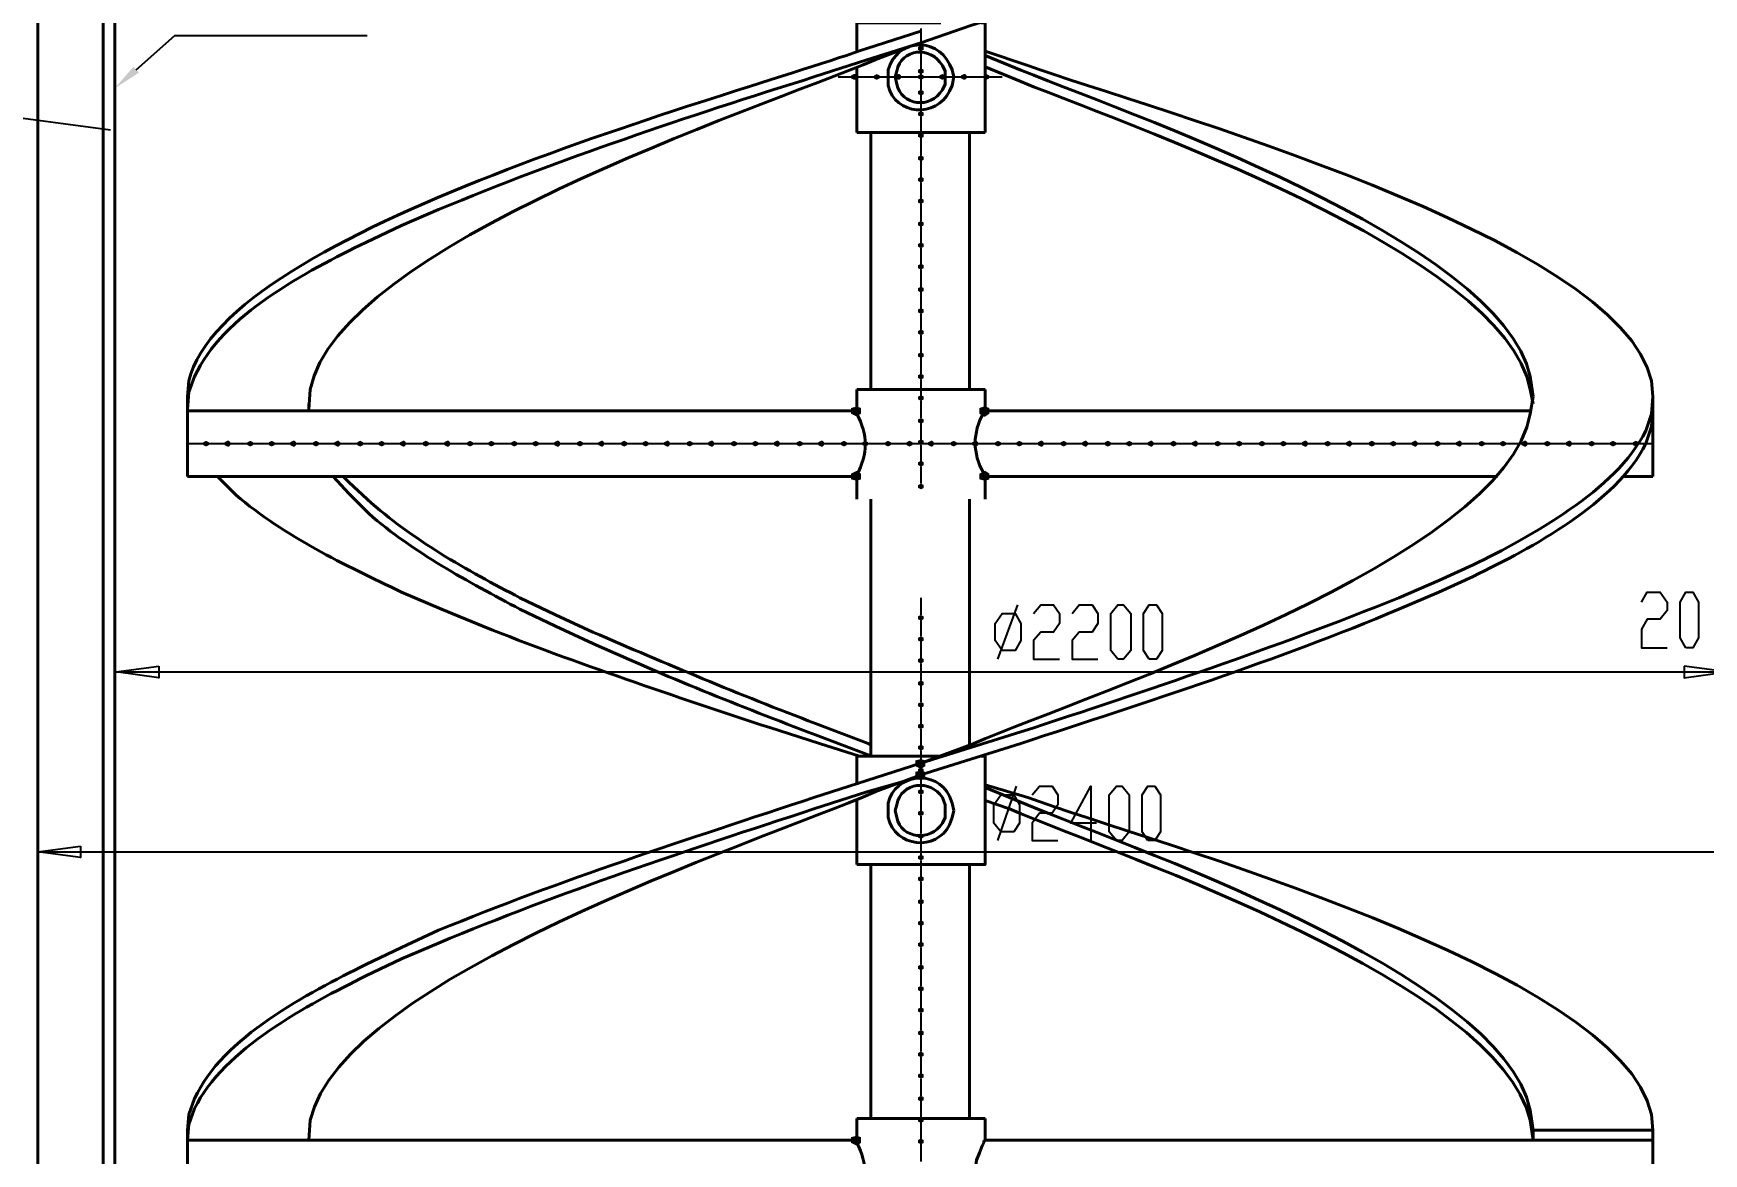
# Model space of a CAD drawing. Header units: millimetres. Extents: x 0 to 822, y 14 to 1153.
# Drawn here: x 142.2 to 352.9, y 541.3 to 682.6 of the extents above; entities that cross this region are included whole.
import ezdxf

# ---------------------------------------------------------------- set-up
doc = ezdxf.new("R2010")
doc.units = ezdxf.units.MM
doc.layers.add('1', color=7, linetype='Continuous')

msp = doc.modelspace()

# ---------------------------------------------------------------- hatches: boundary and pattern name
h = msp.add_hatch(color=0)
h.dxf.hatch_style = 2
h.paths.add_polyline_path([(254.16, 680.361732), (253.8, 680.541732), (253.8, 680.901732), (254.16, 681.081732), (254.52, 680.901732), (254.52, 680.541732)])
h = msp.add_hatch(color=0)
h.dxf.hatch_style = 2
h.paths.add_polyline_path([(155.52, 677.661732), (152.46, 675.681732), (154.8, 678.381732)])
h = msp.add_hatch(color=0)
h.dxf.hatch_style = 2
h.paths.add_polyline_path([(245.7, 676.761732), (245.34, 676.941732), (245.34, 677.301732), (245.7, 677.481732), (245.88, 677.481732), (246.06, 677.301732), (246.06, 676.941732), (245.88, 676.761732)])
h = msp.add_hatch(color=0)
h.dxf.hatch_style = 2
h.paths.add_polyline_path([(248.58, 676.761732), (248.22, 676.941732), (248.22, 677.301732), (248.58, 677.481732), (248.94, 677.301732), (248.94, 676.941732)])
h = msp.add_hatch(color=0)
h.dxf.hatch_style = 2
h.paths.add_polyline_path([(251.28, 676.761732), (250.92, 676.941732), (250.92, 677.301732), (251.28, 677.481732), (251.46, 677.481732), (251.64, 677.301732), (251.64, 676.941732), (251.46, 676.761732)])
h = msp.add_hatch(color=0)
h.dxf.hatch_style = 2
h.paths.add_polyline_path([(254.16, 677.481732), (253.8, 677.661732), (253.8, 678.021732), (254.16, 678.201732), (254.52, 678.021732), (254.52, 677.661732)])
h = msp.add_hatch(color=0)
h.dxf.hatch_style = 2
h.paths.add_polyline_path([(254.16, 676.761732), (253.8, 676.941732), (253.8, 677.301732), (254.16, 677.481732), (254.52, 677.301732), (254.52, 676.941732)])
h = msp.add_hatch(color=0)
h.dxf.hatch_style = 2
h.paths.add_polyline_path([(256.86, 676.761732), (256.5, 676.941732), (256.5, 677.301732), (256.86, 677.481732), (257.22, 677.301732), (257.22, 676.941732)])
h = msp.add_hatch(color=0)
h.dxf.hatch_style = 2
h.paths.add_polyline_path([(259.56, 676.761732), (259.2, 676.941732), (259.2, 677.301732), (259.56, 677.481732), (259.74, 677.481732), (259.92, 677.301732), (259.92, 676.941732), (259.74, 676.761732)])
h = msp.add_hatch(color=0)
h.dxf.hatch_style = 2
h.paths.add_polyline_path([(262.44, 676.761732), (262.08, 676.941732), (262.08, 677.301732), (262.44, 677.481732), (262.8, 677.301732), (262.8, 676.941732)])
h = msp.add_hatch(color=0)
h.dxf.hatch_style = 2
h.paths.add_polyline_path([(254.16, 674.781732), (253.8, 674.961732), (253.8, 675.321732), (254.16, 675.501732), (254.52, 675.321732), (254.52, 674.961732)])
h = msp.add_hatch(color=0)
h.dxf.hatch_style = 2
h.paths.add_polyline_path([(254.16, 672.081732), (253.8, 672.261732), (253.8, 672.621732), (254.16, 672.801732), (254.52, 672.621732), (254.52, 672.261732)])
h = msp.add_hatch(color=0)
h.dxf.hatch_style = 2
h.paths.add_polyline_path([(254.16, 669.381732), (253.8, 669.561732), (253.8, 669.921732), (254.16, 670.101732), (254.52, 669.921732), (254.52, 669.561732)])
h = msp.add_hatch(color=0)
h.dxf.hatch_style = 2
h.paths.add_polyline_path([(254.16, 666.501732), (253.8, 666.681732), (253.8, 667.041732), (254.16, 667.221732), (254.52, 667.041732), (254.52, 666.681732)])
h = msp.add_hatch(color=0)
h.dxf.hatch_style = 2
h.paths.add_polyline_path([(254.16, 663.801732), (253.8, 663.981732), (253.8, 664.341732), (254.16, 664.521732), (254.52, 664.341732), (254.52, 663.981732)])
h = msp.add_hatch(color=0)
h.dxf.hatch_style = 2
h.paths.add_polyline_path([(254.16, 661.101732), (253.8, 661.281732), (253.8, 661.641732), (254.16, 661.821732), (254.52, 661.641732), (254.52, 661.281732)])
h = msp.add_hatch(color=0)
h.dxf.hatch_style = 2
h.paths.add_polyline_path([(254.16, 658.221732), (253.8, 658.401732), (253.8, 658.761732), (254.16, 658.941732), (254.52, 658.761732), (254.52, 658.401732)])
h = msp.add_hatch(color=0)
h.dxf.hatch_style = 2
h.paths.add_polyline_path([(254.16, 655.521732), (253.8, 655.701732), (253.8, 656.061732), (254.16, 656.241732), (254.52, 656.061732), (254.52, 655.701732)])
h = msp.add_hatch(color=0)
h.dxf.hatch_style = 2
h.paths.add_polyline_path([(254.16, 652.821732), (253.8, 653.001732), (253.8, 653.361732), (254.16, 653.541732), (254.52, 653.361732), (254.52, 653.001732)])
h = msp.add_hatch(color=0)
h.dxf.hatch_style = 2
h.paths.add_polyline_path([(254.16, 649.941732), (253.8, 650.121732), (253.8, 650.481732), (254.16, 650.661732), (254.52, 650.481732), (254.52, 650.121732)])
h = msp.add_hatch(color=0)
h.dxf.hatch_style = 2
h.paths.add_polyline_path([(254.16, 647.241732), (253.8, 647.421732), (253.8, 647.781732), (254.16, 647.961732), (254.52, 647.781732), (254.52, 647.421732)])
h = msp.add_hatch(color=0)
h.dxf.hatch_style = 2
h.paths.add_polyline_path([(254.16, 644.541732), (253.8, 644.721732), (253.8, 645.081732), (254.16, 645.261732), (254.52, 645.081732), (254.52, 644.721732)])
h = msp.add_hatch(color=0)
h.dxf.hatch_style = 2
h.paths.add_polyline_path([(254.16, 641.661732), (253.8, 641.841732), (253.8, 642.201732), (254.16, 642.381732), (254.52, 642.201732), (254.52, 641.841732)])
h = msp.add_hatch(color=0)
h.dxf.hatch_style = 2
h.paths.add_polyline_path([(254.16, 638.961732), (253.8, 639.141732), (253.8, 639.501732), (254.16, 639.681732), (254.52, 639.501732), (254.52, 639.141732)])
h = msp.add_hatch(color=0)
h.dxf.hatch_style = 2
h.paths.add_polyline_path([(254.16, 636.261732), (253.8, 636.441732), (253.8, 636.801732), (254.16, 636.981732), (254.52, 636.801732), (254.52, 636.441732)])
h = msp.add_hatch(color=0)
h.dxf.hatch_style = 2
h.paths.add_polyline_path([(246.06, 634.281732), (245.34, 634.641732), (245.34, 635.361732), (246.06, 635.541732), (246.6, 635.361732), (246.6, 634.641732)])
h = msp.add_hatch(color=0)
h.dxf.hatch_style = 2
h.paths.add_polyline_path([(262.26, 635.541732), (262.8, 635.361732), (262.8, 634.641732), (262.26, 634.281732), (262.08, 634.281732), (261.54, 634.641732), (261.54, 635.361732), (262.08, 635.541732)])
h = msp.add_hatch(color=0)
h.dxf.hatch_style = 2
h.paths.add_polyline_path([(254.16, 633.381732), (253.8, 633.561732), (253.8, 633.921732), (254.16, 634.101732), (254.52, 633.921732), (254.52, 633.561732)])
h = msp.add_hatch(color=0)
h.dxf.hatch_style = 2
h.paths.add_polyline_path([(163.98, 630.501732), (163.62, 630.681732), (163.62, 631.041732), (163.98, 631.221732), (164.34, 631.041732), (164.34, 630.681732)])
h = msp.add_hatch(color=0)
h.dxf.hatch_style = 2
h.paths.add_polyline_path([(166.68, 630.501732), (166.32, 630.681732), (166.32, 631.041732), (166.68, 631.221732), (166.86, 631.221732), (167.04, 631.041732), (167.04, 630.681732), (166.86, 630.501732)])
h = msp.add_hatch(color=0)
h.dxf.hatch_style = 2
h.paths.add_polyline_path([(169.56, 630.501732), (169.2, 630.681732), (169.2, 631.041732), (169.56, 631.221732), (169.92, 631.041732), (169.92, 630.681732)])
h = msp.add_hatch(color=0)
h.dxf.hatch_style = 2
h.paths.add_polyline_path([(172.26, 630.501732), (171.9, 630.681732), (171.9, 631.041732), (172.26, 631.221732), (172.62, 631.041732), (172.62, 630.681732)])
h = msp.add_hatch(color=0)
h.dxf.hatch_style = 2
h.paths.add_polyline_path([(174.96, 630.501732), (174.6, 630.681732), (174.6, 631.041732), (174.96, 631.221732), (175.14, 631.221732), (175.32, 631.041732), (175.32, 630.681732), (175.14, 630.501732)])
h = msp.add_hatch(color=0)
h.dxf.hatch_style = 2
h.paths.add_polyline_path([(177.84, 630.501732), (177.48, 630.681732), (177.48, 631.041732), (177.84, 631.221732), (178.2, 631.041732), (178.2, 630.681732)])
h = msp.add_hatch(color=0)
h.dxf.hatch_style = 2
h.paths.add_polyline_path([(180.54, 630.501732), (180.18, 630.681732), (180.18, 631.041732), (180.54, 631.221732), (180.72, 631.221732), (180.9, 631.041732), (180.9, 630.681732), (180.72, 630.501732)])
h = msp.add_hatch(color=0)
h.dxf.hatch_style = 2
h.paths.add_polyline_path([(183.42, 630.501732), (183.06, 630.681732), (183.06, 631.041732), (183.42, 631.221732), (183.78, 631.041732), (183.78, 630.681732)])
h = msp.add_hatch(color=0)
h.dxf.hatch_style = 2
h.paths.add_polyline_path([(186.12, 630.501732), (185.76, 630.681732), (185.76, 631.041732), (186.12, 631.221732), (186.48, 631.041732), (186.48, 630.681732)])
h = msp.add_hatch(color=0)
h.dxf.hatch_style = 2
h.paths.add_polyline_path([(188.82, 630.501732), (188.46, 630.681732), (188.46, 631.041732), (188.82, 631.221732), (189, 631.221732), (189.18, 631.041732), (189.18, 630.681732), (189, 630.501732)])
h = msp.add_hatch(color=0)
h.dxf.hatch_style = 2
h.paths.add_polyline_path([(191.7, 630.501732), (191.34, 630.681732), (191.34, 631.041732), (191.7, 631.221732), (192.06, 631.041732), (192.06, 630.681732)])
h = msp.add_hatch(color=0)
h.dxf.hatch_style = 2
h.paths.add_polyline_path([(194.4, 630.501732), (194.04, 630.681732), (194.04, 631.041732), (194.4, 631.221732), (194.58, 631.221732), (194.76, 631.041732), (194.76, 630.681732), (194.58, 630.501732)])
h = msp.add_hatch(color=0)
h.dxf.hatch_style = 2
h.paths.add_polyline_path([(197.28, 630.501732), (196.92, 630.681732), (196.92, 631.041732), (197.28, 631.221732), (197.64, 631.041732), (197.64, 630.681732)])
h = msp.add_hatch(color=0)
h.dxf.hatch_style = 2
h.paths.add_polyline_path([(199.98, 630.501732), (199.62, 630.681732), (199.62, 631.041732), (199.98, 631.221732), (200.34, 631.041732), (200.34, 630.681732)])
h = msp.add_hatch(color=0)
h.dxf.hatch_style = 2
h.paths.add_polyline_path([(202.86, 630.501732), (202.5, 630.681732), (202.5, 631.041732), (202.86, 631.221732), (203.22, 631.041732), (203.22, 630.681732)])
h = msp.add_hatch(color=0)
h.dxf.hatch_style = 2
h.paths.add_polyline_path([(205.56, 630.501732), (205.2, 630.681732), (205.2, 631.041732), (205.56, 631.221732), (205.92, 631.041732), (205.92, 630.681732)])
h = msp.add_hatch(color=0)
h.dxf.hatch_style = 2
h.paths.add_polyline_path([(208.26, 630.501732), (207.9, 630.681732), (207.9, 631.041732), (208.26, 631.221732), (208.44, 631.221732), (208.62, 631.041732), (208.62, 630.681732), (208.44, 630.501732)])
h = msp.add_hatch(color=0)
h.dxf.hatch_style = 2
h.paths.add_polyline_path([(211.14, 630.501732), (210.78, 630.681732), (210.78, 631.041732), (211.14, 631.221732), (211.5, 631.041732), (211.5, 630.681732)])
h = msp.add_hatch(color=0)
h.dxf.hatch_style = 2
h.paths.add_polyline_path([(213.84, 630.501732), (213.48, 630.681732), (213.48, 631.041732), (213.84, 631.221732), (214.02, 631.221732), (214.2, 631.041732), (214.2, 630.681732), (214.02, 630.501732)])
h = msp.add_hatch(color=0)
h.dxf.hatch_style = 2
h.paths.add_polyline_path([(216.72, 630.501732), (216.36, 630.681732), (216.36, 631.041732), (216.72, 631.221732), (217.08, 631.041732), (217.08, 630.681732)])
h = msp.add_hatch(color=0)
h.dxf.hatch_style = 2
h.paths.add_polyline_path([(219.42, 630.501732), (219.06, 630.681732), (219.06, 631.041732), (219.42, 631.221732), (219.78, 631.041732), (219.78, 630.681732)])
h = msp.add_hatch(color=0)
h.dxf.hatch_style = 2
h.paths.add_polyline_path([(222.12, 630.501732), (221.76, 630.681732), (221.76, 631.041732), (222.12, 631.221732), (222.3, 631.221732), (222.48, 631.041732), (222.48, 630.681732), (222.3, 630.501732)])
h = msp.add_hatch(color=0)
h.dxf.hatch_style = 2
h.paths.add_polyline_path([(225, 630.501732), (224.64, 630.681732), (224.64, 631.041732), (225, 631.221732), (225.36, 631.041732), (225.36, 630.681732)])
h = msp.add_hatch(color=0)
h.dxf.hatch_style = 2
h.paths.add_polyline_path([(227.7, 630.501732), (227.34, 630.681732), (227.34, 631.041732), (227.7, 631.221732), (227.88, 631.221732), (228.06, 631.041732), (228.06, 630.681732), (227.88, 630.501732)])
h = msp.add_hatch(color=0)
h.dxf.hatch_style = 2
h.paths.add_polyline_path([(230.58, 630.501732), (230.22, 630.681732), (230.22, 631.041732), (230.58, 631.221732), (230.94, 631.041732), (230.94, 630.681732)])
h = msp.add_hatch(color=0)
h.dxf.hatch_style = 2
h.paths.add_polyline_path([(233.28, 630.501732), (232.92, 630.681732), (232.92, 631.041732), (233.28, 631.221732), (233.64, 631.041732), (233.64, 630.681732)])
h = msp.add_hatch(color=0)
h.dxf.hatch_style = 2
h.paths.add_polyline_path([(235.98, 630.501732), (235.62, 630.681732), (235.62, 631.041732), (235.98, 631.221732), (236.16, 631.221732), (236.34, 631.041732), (236.34, 630.681732), (236.16, 630.501732)])
h = msp.add_hatch(color=0)
h.dxf.hatch_style = 2
h.paths.add_polyline_path([(238.86, 630.501732), (238.5, 630.681732), (238.5, 631.041732), (238.86, 631.221732), (239.22, 631.041732), (239.22, 630.681732)])
h = msp.add_hatch(color=0)
h.dxf.hatch_style = 2
h.paths.add_polyline_path([(241.56, 630.501732), (241.2, 630.681732), (241.2, 631.041732), (241.56, 631.221732), (241.74, 631.221732), (241.92, 631.041732), (241.92, 630.681732), (241.74, 630.501732)])
h = msp.add_hatch(color=0)
h.dxf.hatch_style = 2
h.paths.add_polyline_path([(244.44, 630.501732), (244.08, 630.681732), (244.08, 631.041732), (244.44, 631.221732), (244.8, 631.041732), (244.8, 630.681732)])
h = msp.add_hatch(color=0)
h.dxf.hatch_style = 2
h.paths.add_polyline_path([(247.14, 630.501732), (246.78, 630.681732), (246.78, 631.041732), (247.14, 631.221732), (247.5, 631.041732), (247.5, 630.681732)])
h = msp.add_hatch(color=0)
h.dxf.hatch_style = 2
h.paths.add_polyline_path([(250.02, 630.501732), (249.66, 630.681732), (249.66, 631.041732), (250.02, 631.221732), (250.38, 631.041732), (250.38, 630.681732)])
h = msp.add_hatch(color=0)
h.dxf.hatch_style = 2
h.paths.add_polyline_path([(252.72, 630.501732), (252.36, 630.681732), (252.36, 631.041732), (252.72, 631.221732), (253.08, 631.041732), (253.08, 630.681732)])
h = msp.add_hatch(color=0)
h.dxf.hatch_style = 2
h.paths.add_polyline_path([(254.16, 630.681732), (253.8, 630.861732), (253.8, 631.221732), (254.16, 631.401732), (254.52, 631.221732), (254.52, 630.861732)])
h = msp.add_hatch(color=0)
h.dxf.hatch_style = 2
h.paths.add_polyline_path([(255.42, 630.501732), (255.06, 630.681732), (255.06, 631.041732), (255.42, 631.221732), (255.6, 631.221732), (255.78, 631.041732), (255.78, 630.681732), (255.6, 630.501732)])
h = msp.add_hatch(color=0)
h.dxf.hatch_style = 2
h.paths.add_polyline_path([(258.3, 630.501732), (257.94, 630.681732), (257.94, 631.041732), (258.3, 631.221732), (258.66, 631.041732), (258.66, 630.681732)])
h = msp.add_hatch(color=0)
h.dxf.hatch_style = 2
h.paths.add_polyline_path([(261, 630.501732), (260.64, 630.681732), (260.64, 631.041732), (261, 631.221732), (261.18, 631.221732), (261.36, 631.041732), (261.36, 630.681732), (261.18, 630.501732)])
h = msp.add_hatch(color=0)
h.dxf.hatch_style = 2
h.paths.add_polyline_path([(263.88, 630.501732), (263.52, 630.681732), (263.52, 631.041732), (263.88, 631.221732), (264.24, 631.041732), (264.24, 630.681732)])
h = msp.add_hatch(color=0)
h.dxf.hatch_style = 2
h.paths.add_polyline_path([(266.58, 630.501732), (266.22, 630.681732), (266.22, 631.041732), (266.58, 631.221732), (266.94, 631.041732), (266.94, 630.681732)])
h = msp.add_hatch(color=0)
h.dxf.hatch_style = 2
h.paths.add_polyline_path([(269.28, 630.501732), (268.92, 630.681732), (268.92, 631.041732), (269.28, 631.221732), (269.46, 631.221732), (269.64, 631.041732), (269.64, 630.681732), (269.46, 630.501732)])
h = msp.add_hatch(color=0)
h.dxf.hatch_style = 2
h.paths.add_polyline_path([(272.16, 630.501732), (271.8, 630.681732), (271.8, 631.041732), (272.16, 631.221732), (272.52, 631.041732), (272.52, 630.681732)])
h = msp.add_hatch(color=0)
h.dxf.hatch_style = 2
h.paths.add_polyline_path([(274.86, 630.501732), (274.5, 630.681732), (274.5, 631.041732), (274.86, 631.221732), (275.04, 631.221732), (275.22, 631.041732), (275.22, 630.681732), (275.04, 630.501732)])
h = msp.add_hatch(color=0)
h.dxf.hatch_style = 2
h.paths.add_polyline_path([(277.74, 630.501732), (277.38, 630.681732), (277.38, 631.041732), (277.74, 631.221732), (278.1, 631.041732), (278.1, 630.681732)])
h = msp.add_hatch(color=0)
h.dxf.hatch_style = 2
h.paths.add_polyline_path([(280.44, 630.501732), (280.08, 630.681732), (280.08, 631.041732), (280.44, 631.221732), (280.8, 631.041732), (280.8, 630.681732)])
h = msp.add_hatch(color=0)
h.dxf.hatch_style = 2
h.paths.add_polyline_path([(283.14, 630.501732), (282.78, 630.681732), (282.78, 631.041732), (283.14, 631.221732), (283.32, 631.221732), (283.5, 631.041732), (283.5, 630.681732), (283.32, 630.501732)])
h = msp.add_hatch(color=0)
h.dxf.hatch_style = 2
h.paths.add_polyline_path([(286.02, 630.501732), (285.66, 630.681732), (285.66, 631.041732), (286.02, 631.221732), (286.38, 631.041732), (286.38, 630.681732)])
h = msp.add_hatch(color=0)
h.dxf.hatch_style = 2
h.paths.add_polyline_path([(288.72, 630.501732), (288.36, 630.681732), (288.36, 631.041732), (288.72, 631.221732), (288.9, 631.221732), (289.08, 631.041732), (289.08, 630.681732), (288.9, 630.501732)])
h = msp.add_hatch(color=0)
h.dxf.hatch_style = 2
h.paths.add_polyline_path([(291.6, 630.501732), (291.24, 630.681732), (291.24, 631.041732), (291.6, 631.221732), (291.96, 631.041732), (291.96, 630.681732)])
h = msp.add_hatch(color=0)
h.dxf.hatch_style = 2
h.paths.add_polyline_path([(294.3, 630.501732), (293.94, 630.681732), (293.94, 631.041732), (294.3, 631.221732), (294.66, 631.041732), (294.66, 630.681732)])
h = msp.add_hatch(color=0)
h.dxf.hatch_style = 2
h.paths.add_polyline_path([(297.18, 630.501732), (296.82, 630.681732), (296.82, 631.041732), (297.18, 631.221732), (297.54, 631.041732), (297.54, 630.681732)])
h = msp.add_hatch(color=0)
h.dxf.hatch_style = 2
h.paths.add_polyline_path([(299.88, 630.501732), (299.52, 630.681732), (299.52, 631.041732), (299.88, 631.221732), (300.24, 631.041732), (300.24, 630.681732)])
h = msp.add_hatch(color=0)
h.dxf.hatch_style = 2
h.paths.add_polyline_path([(302.58, 630.501732), (302.22, 630.681732), (302.22, 631.041732), (302.58, 631.221732), (302.76, 631.221732), (302.94, 631.041732), (302.94, 630.681732), (302.76, 630.501732)])
h = msp.add_hatch(color=0)
h.dxf.hatch_style = 2
h.paths.add_polyline_path([(305.46, 630.501732), (305.1, 630.681732), (305.1, 631.041732), (305.46, 631.221732), (305.82, 631.041732), (305.82, 630.681732)])
h = msp.add_hatch(color=0)
h.dxf.hatch_style = 2
h.paths.add_polyline_path([(308.16, 630.501732), (307.8, 630.681732), (307.8, 631.041732), (308.16, 631.221732), (308.34, 631.221732), (308.52, 631.041732), (308.52, 630.681732), (308.34, 630.501732)])
h = msp.add_hatch(color=0)
h.dxf.hatch_style = 2
h.paths.add_polyline_path([(311.04, 630.501732), (310.68, 630.681732), (310.68, 631.041732), (311.04, 631.221732), (311.4, 631.041732), (311.4, 630.681732)])
h = msp.add_hatch(color=0)
h.dxf.hatch_style = 2
h.paths.add_polyline_path([(313.74, 630.501732), (313.38, 630.681732), (313.38, 631.041732), (313.74, 631.221732), (314.1, 631.041732), (314.1, 630.681732)])
h = msp.add_hatch(color=0)
h.dxf.hatch_style = 2
h.paths.add_polyline_path([(316.44, 630.501732), (316.08, 630.681732), (316.08, 631.041732), (316.44, 631.221732), (316.62, 631.221732), (316.8, 631.041732), (316.8, 630.681732), (316.62, 630.501732)])
h = msp.add_hatch(color=0)
h.dxf.hatch_style = 2
h.paths.add_polyline_path([(319.32, 630.501732), (318.96, 630.681732), (318.96, 631.041732), (319.32, 631.221732), (319.68, 631.041732), (319.68, 630.681732)])
h = msp.add_hatch(color=0)
h.dxf.hatch_style = 2
h.paths.add_polyline_path([(322.02, 630.501732), (321.66, 630.681732), (321.66, 631.041732), (322.02, 631.221732), (322.2, 631.221732), (322.38, 631.041732), (322.38, 630.681732), (322.2, 630.501732)])
h = msp.add_hatch(color=0)
h.dxf.hatch_style = 2
h.paths.add_polyline_path([(324.9, 630.501732), (324.54, 630.681732), (324.54, 631.041732), (324.9, 631.221732), (325.26, 631.041732), (325.26, 630.681732)])
h = msp.add_hatch(color=0)
h.dxf.hatch_style = 2
h.paths.add_polyline_path([(327.6, 630.501732), (327.24, 630.681732), (327.24, 631.041732), (327.6, 631.221732), (327.96, 631.041732), (327.96, 630.681732)])
h = msp.add_hatch(color=0)
h.dxf.hatch_style = 2
h.paths.add_polyline_path([(330.3, 630.501732), (329.94, 630.681732), (329.94, 631.041732), (330.3, 631.221732), (330.48, 631.221732), (330.66, 631.041732), (330.66, 630.681732), (330.48, 630.501732)])
h = msp.add_hatch(color=0)
h.dxf.hatch_style = 2
h.paths.add_polyline_path([(333.18, 630.501732), (332.82, 630.681732), (332.82, 631.041732), (333.18, 631.221732), (333.54, 631.041732), (333.54, 630.681732)])
h = msp.add_hatch(color=0)
h.dxf.hatch_style = 2
h.paths.add_polyline_path([(335.88, 630.501732), (335.52, 630.681732), (335.52, 631.041732), (335.88, 631.221732), (336.06, 631.221732), (336.24, 631.041732), (336.24, 630.681732), (336.06, 630.501732)])
h = msp.add_hatch(color=0)
h.dxf.hatch_style = 2
h.paths.add_polyline_path([(338.76, 630.501732), (338.4, 630.681732), (338.4, 631.041732), (338.76, 631.221732), (339.12, 631.041732), (339.12, 630.681732)])
h = msp.add_hatch(color=0)
h.dxf.hatch_style = 2
h.paths.add_polyline_path([(341.46, 630.501732), (341.1, 630.681732), (341.1, 631.041732), (341.46, 631.221732), (341.82, 631.041732), (341.82, 630.681732)])
h = msp.add_hatch(color=0)
h.dxf.hatch_style = 2
h.paths.add_polyline_path([(344.34, 630.501732), (343.98, 630.681732), (343.98, 631.041732), (344.34, 631.221732), (344.7, 631.041732), (344.7, 630.681732)])
h = msp.add_hatch(color=0)
h.dxf.hatch_style = 2
h.paths.add_polyline_path([(254.16, 627.981732), (253.8, 628.161732), (253.8, 628.521732), (254.16, 628.701732), (254.52, 628.521732), (254.52, 628.161732)])
h = msp.add_hatch(color=0)
h.dxf.hatch_style = 2
h.paths.add_polyline_path([(246.06, 626.181732), (245.34, 626.361732), (245.34, 627.081732), (246.06, 627.441732), (246.6, 627.081732), (246.6, 626.361732)])
h = msp.add_hatch(color=0)
h.dxf.hatch_style = 2
h.paths.add_polyline_path([(254.16, 625.101732), (253.8, 625.281732), (253.8, 625.641732), (254.16, 625.821732), (254.52, 625.641732), (254.52, 625.281732)])
h = msp.add_hatch(color=0)
h.dxf.hatch_style = 2
h.paths.add_polyline_path([(262.26, 626.181732), (261.54, 626.361732), (261.54, 627.081732), (262.26, 627.441732), (262.8, 627.081732), (262.8, 626.361732)])
h = msp.add_hatch(color=0)
h.dxf.hatch_style = 2
h.paths.add_polyline_path([(254.16, 608.541732), (253.8, 608.721732), (253.8, 609.081732), (254.16, 609.261732), (254.52, 609.081732), (254.52, 608.721732)])
h = msp.add_hatch(color=0)
h.dxf.hatch_style = 2
h.paths.add_polyline_path([(254.16, 605.841732), (253.8, 606.021732), (253.8, 606.381732), (254.16, 606.561732), (254.52, 606.381732), (254.52, 606.021732)])
h = msp.add_hatch(color=0)
h.dxf.hatch_style = 2
h.paths.add_polyline_path([(254.16, 603.141732), (253.8, 603.321732), (253.8, 603.681732), (254.16, 603.861732), (254.52, 603.681732), (254.52, 603.321732)])
h = msp.add_hatch(color=0)
h.dxf.hatch_style = 2
h.paths.add_polyline_path([(254.16, 600.261732), (253.8, 600.441732), (253.8, 600.801732), (254.16, 600.981732), (254.52, 600.801732), (254.52, 600.441732)])
h = msp.add_hatch(color=0)
h.dxf.hatch_style = 2
h.paths.add_polyline_path([(254.16, 597.561732), (253.8, 597.741732), (253.8, 598.101732), (254.16, 598.281732), (254.52, 598.101732), (254.52, 597.741732)])
h = msp.add_hatch(color=0)
h.dxf.hatch_style = 2
h.paths.add_polyline_path([(254.16, 594.861732), (253.8, 595.041732), (253.8, 595.401732), (254.16, 595.581732), (254.52, 595.401732), (254.52, 595.041732)])
h = msp.add_hatch(color=0)
h.dxf.hatch_style = 2
h.paths.add_polyline_path([(254.16, 592.161732), (253.8, 592.341732), (253.8, 592.701732), (254.16, 592.881732), (254.52, 592.701732), (254.52, 592.341732)])
h = msp.add_hatch(color=0)
h.dxf.hatch_style = 2
h.paths.add_polyline_path([(254.16, 589.821732), (253.44, 590.181732), (253.44, 590.901732), (254.16, 591.081732), (254.7, 590.901732), (254.7, 590.181732)])
h = msp.add_hatch(color=0)
h.dxf.hatch_style = 2
h.paths.add_polyline_path([(254.16, 589.281732), (253.8, 589.461732), (253.8, 589.821732), (254.16, 590.001732), (254.52, 589.821732), (254.52, 589.461732)])
h = msp.add_hatch(color=0)
h.dxf.hatch_style = 2
h.paths.add_polyline_path([(254.16, 588.381732), (253.44, 588.741732), (253.44, 589.461732), (254.16, 589.641732), (254.7, 589.461732), (254.7, 588.741732)])
h = msp.add_hatch(color=0)
h.dxf.hatch_style = 2
h.paths.add_polyline_path([(254.16, 586.581732), (253.8, 586.761732), (253.8, 587.121732), (254.16, 587.301732), (254.52, 587.121732), (254.52, 586.761732)])
h = msp.add_hatch(color=0)
h.dxf.hatch_style = 2
h.paths.add_polyline_path([(254.16, 583.881732), (253.8, 584.061732), (253.8, 584.421732), (254.16, 584.601732), (254.52, 584.421732), (254.52, 584.061732)])
h = msp.add_hatch(color=0)
h.dxf.hatch_style = 2
h.paths.add_polyline_path([(254.16, 581.001732), (253.8, 581.181732), (253.8, 581.541732), (254.16, 581.721732), (254.52, 581.541732), (254.52, 581.181732)])
h = msp.add_hatch(color=0)
h.dxf.hatch_style = 2
h.paths.add_polyline_path([(254.16, 578.301732), (253.8, 578.481732), (253.8, 578.841732), (254.16, 579.021732), (254.52, 578.841732), (254.52, 578.481732)])
h = msp.add_hatch(color=0)
h.dxf.hatch_style = 2
h.paths.add_polyline_path([(254.16, 575.601732), (253.8, 575.781732), (253.8, 576.141732), (254.16, 576.321732), (254.52, 576.141732), (254.52, 575.781732)])
h = msp.add_hatch(color=0)
h.dxf.hatch_style = 2
h.paths.add_polyline_path([(254.16, 572.721732), (253.8, 572.901732), (253.8, 573.261732), (254.16, 573.441732), (254.52, 573.261732), (254.52, 572.901732)])
h = msp.add_hatch(color=0)
h.dxf.hatch_style = 2
h.paths.add_polyline_path([(254.16, 570.021732), (253.8, 570.201732), (253.8, 570.561732), (254.16, 570.741732), (254.52, 570.561732), (254.52, 570.201732)])
h = msp.add_hatch(color=0)
h.dxf.hatch_style = 2
h.paths.add_polyline_path([(254.16, 567.321732), (253.8, 567.501732), (253.8, 567.861732), (254.16, 568.041732), (254.52, 567.861732), (254.52, 567.501732)])
h = msp.add_hatch(color=0)
h.dxf.hatch_style = 2
h.paths.add_polyline_path([(254.16, 564.441732), (253.8, 564.621732), (253.8, 564.981732), (254.16, 565.161732), (254.52, 564.981732), (254.52, 564.621732)])
h = msp.add_hatch(color=0)
h.dxf.hatch_style = 2
h.paths.add_polyline_path([(254.16, 561.741732), (253.8, 561.921732), (253.8, 562.281732), (254.16, 562.461732), (254.52, 562.281732), (254.52, 561.921732)])
h = msp.add_hatch(color=0)
h.dxf.hatch_style = 2
h.paths.add_polyline_path([(254.16, 559.041732), (253.8, 559.221732), (253.8, 559.581732), (254.16, 559.761732), (254.52, 559.581732), (254.52, 559.221732)])
h = msp.add_hatch(color=0)
h.dxf.hatch_style = 2
h.paths.add_polyline_path([(254.16, 556.161732), (253.8, 556.341732), (253.8, 556.701732), (254.16, 556.881732), (254.52, 556.701732), (254.52, 556.341732)])
h = msp.add_hatch(color=0)
h.dxf.hatch_style = 2
h.paths.add_polyline_path([(254.16, 553.461732), (253.8, 553.641732), (253.8, 554.001732), (254.16, 554.181732), (254.52, 554.001732), (254.52, 553.641732)])
h = msp.add_hatch(color=0)
h.dxf.hatch_style = 2
h.paths.add_polyline_path([(254.16, 550.761732), (253.8, 550.941732), (253.8, 551.301732), (254.16, 551.481732), (254.52, 551.301732), (254.52, 550.941732)])
h = msp.add_hatch(color=0)
h.dxf.hatch_style = 2
h.paths.add_polyline_path([(254.16, 547.881732), (253.8, 548.061732), (253.8, 548.421732), (254.16, 548.601732), (254.52, 548.421732), (254.52, 548.061732)])
h = msp.add_hatch(color=0)
h.dxf.hatch_style = 2
h.paths.add_polyline_path([(254.16, 545.181732), (253.8, 545.361732), (253.8, 545.721732), (254.16, 545.901732), (254.52, 545.721732), (254.52, 545.361732)])
h = msp.add_hatch(color=0)
h.dxf.hatch_style = 2
h.paths.add_polyline_path([(246.06, 542.301732), (245.34, 542.661732), (245.34, 543.381732), (246.06, 543.561732), (246.6, 543.381732), (246.6, 542.661732)])
h = msp.add_hatch(color=0)
h.dxf.hatch_style = 2
h.paths.add_polyline_path([(254.16, 542.481732), (253.8, 542.661732), (253.8, 543.021732), (254.16, 543.201732), (254.52, 543.021732), (254.52, 542.661732)])

# ---------------------------------------------------------------- linework, layer by layer
at = {"layer": '1', "color": 0, "lineweight": 40}
for points in [[(152.46, 821.301732), (152.46, 533.841732)], [(151.02, 817.161732), (151.02, 533.841732)], [(142.74, 797.721732), (142.74, 530.061732)], [(256.68, 683.961732), (246.06, 683.961732), (246.06, 680.361732)], [(261.72, 683.961732), (262.26, 683.961732), (262.26, 670.101732)], [(246.06, 678.381732), (246.06, 670.101732)], [(246.06, 670.101732), (262.26, 670.101732)], [(247.86, 670.101732), (247.86, 637.701732)], [(260.28, 637.701732), (260.28, 670.101732)], [(161.64, 636.801732), (161.64, 635.181732)], [(246.06, 637.701732), (262.26, 637.701732)], [(246.06, 637.701732), (246.06, 635.001732)], [(262.26, 635.001732), (262.26, 637.701732)], [(346.5, 635.181732), (346.5, 636.801732)], [(161.64, 635.181732), (161.64, 635.001732)], [(161.64, 626.721732), (161.64, 635.001732)], [(246.06, 635.001732), (161.64, 635.001732)], [(176.94, 635.901732), (176.94, 635.001732)], [(176.94, 635.181732), (176.94, 635.001732)], [(331.2, 635.001732), (262.26, 635.001732)], [(346.5, 626.721732), (346.5, 635.001732)], [(161.64, 626.721732), (246.06, 626.721732)], [(246.06, 626.721732), (246.06, 623.841732)], [(262.26, 623.841732), (262.26, 626.721732)], [(262.26, 626.721732), (326.88, 626.721732)], [(342.72, 626.721732), (346.5, 626.721732)], [(247.86, 623.841732), (247.86, 591.441732)], [(260.28, 592.881732), (260.28, 623.841732)], [(246.06, 577.761732), (262.26, 577.761732), (262.26, 591.441732)], [(246.06, 591.441732), (256.68, 591.441732)], [(246.06, 591.441732), (246.06, 587.841732)], [(261.72, 591.441732), (262.26, 591.441732)], [(254.16, 589.101732), (252.36, 588.381732)], [(246.06, 585.861732), (246.06, 577.761732)], [(247.86, 577.761732), (247.86, 545.721732)], [(260.28, 545.721732), (260.28, 577.761732)], [(246.06, 545.721732), (262.26, 545.721732)], [(246.06, 545.721732), (246.06, 542.841732)], [(262.26, 543.021732), (262.26, 545.721732)], [(161.64, 544.281732), (161.64, 534.741732)], [(331.38, 544.281732), (346.5, 544.281732), (346.5, 543.021732)], [(331.38, 544.281732), (331.38, 543.021732)], [(176.94, 543.021732), (161.64, 543.021732)], [(246.06, 543.021732), (176.94, 543.021732)], [(262.26, 534.741732), (261.72, 535.641732), (261.36, 536.541732), (261.18, 537.261732), (261.18, 537.981732), (261, 539.241732), (261.18, 540.501732), (261.54, 541.401732), (261.9, 542.301732), (262.08, 542.661732), (262.08, 542.841732), (262.26, 543.021732), (262.26, 542.841732)], [(331.38, 543.021732), (262.08, 543.021732)], [(346.5, 534.741732), (346.5, 543.021732), (331.38, 543.021732)]]:
    msp.add_lwpolyline(points, dxfattribs=at)
at = {"layer": '1', "color": 0, "lineweight": 25}
for points in [[(254.16, 683.241732), (254.16, 680.901732)], [(75.06, 680.721732), (151.92, 670.461732)], [(155.16, 678.021732), (160.02, 682.341732), (184.32, 682.341732)], [(254.16, 680.361732), (254.16, 678.201732)], [(243.72, 677.121732), (245.52, 677.121732)], [(246.06, 677.121732), (248.22, 677.121732)], [(248.76, 677.121732), (251.1, 677.121732)], [(251.64, 677.121732), (253.8, 677.121732)], [(254.16, 677.661732), (254.16, 675.501732)], [(254.34, 677.121732), (256.68, 677.121732)], [(257.22, 677.121732), (259.38, 677.121732)], [(259.92, 677.121732), (262.08, 677.121732)], [(262.62, 677.121732), (264.42, 677.121732)], [(254.16, 674.961732), (254.16, 672.621732)], [(254.16, 672.081732), (254.16, 669.921732)], [(254.16, 669.381732), (254.16, 667.221732)], [(254.16, 666.681732), (254.16, 664.341732)], [(254.16, 663.801732), (254.16, 661.641732)], [(254.16, 661.101732), (254.16, 658.941732)], [(254.16, 658.401732), (254.16, 656.061732)], [(254.16, 655.521732), (254.16, 653.361732)], [(254.16, 652.821732), (254.16, 650.661732)], [(254.16, 650.121732), (254.16, 647.781732)], [(254.16, 647.241732), (254.16, 645.081732)], [(254.16, 644.541732), (254.16, 642.381732)], [(254.16, 641.841732), (254.16, 639.681732)], [(254.16, 638.961732), (254.16, 636.801732)], [(254.16, 636.261732), (254.16, 634.101732)], [(254.16, 633.561732), (254.16, 631.401732)], [(161.64, 630.861732), (163.62, 630.861732)], [(164.16, 630.861732), (166.5, 630.861732)], [(167.04, 630.861732), (169.2, 630.861732)], [(169.74, 630.861732), (171.9, 630.861732)], [(172.62, 630.861732), (174.78, 630.861732)], [(175.32, 630.861732), (177.48, 630.861732)], [(178.02, 630.861732), (180.36, 630.861732)], [(180.9, 630.861732), (183.06, 630.861732)], [(183.6, 630.861732), (185.94, 630.861732)], [(186.48, 630.861732), (188.64, 630.861732)], [(189.18, 630.861732), (191.34, 630.861732)], [(191.88, 630.861732), (194.22, 630.861732)], [(194.76, 630.861732), (196.92, 630.861732)], [(197.46, 630.861732), (199.8, 630.861732)], [(200.34, 630.861732), (202.5, 630.861732)], [(203.04, 630.861732), (205.2, 630.861732)], [(205.74, 630.861732), (208.08, 630.861732)], [(208.62, 630.861732), (210.78, 630.861732)], [(211.32, 630.861732), (213.66, 630.861732)], [(214.2, 630.861732), (216.36, 630.861732)], [(216.9, 630.861732), (219.06, 630.861732)], [(219.78, 630.861732), (221.94, 630.861732)], [(222.48, 630.861732), (224.64, 630.861732)], [(225.18, 630.861732), (227.52, 630.861732)], [(228.06, 630.861732), (230.22, 630.861732)], [(230.76, 630.861732), (233.1, 630.861732)], [(233.64, 630.861732), (235.8, 630.861732)], [(236.34, 630.861732), (238.5, 630.861732)], [(239.04, 630.861732), (241.38, 630.861732)], [(241.92, 630.861732), (244.08, 630.861732)], [(244.62, 630.861732), (246.96, 630.861732)], [(247.5, 630.861732), (249.66, 630.861732)], [(250.2, 630.861732), (252.36, 630.861732)], [(252.9, 630.861732), (255.24, 630.861732)], [(254.16, 630.681732), (254.16, 628.521732)], [(255.78, 630.861732), (257.94, 630.861732)], [(258.48, 630.861732), (260.82, 630.861732)], [(261.36, 630.861732), (263.52, 630.861732)], [(264.06, 630.861732), (266.22, 630.861732)], [(266.94, 630.861732), (269.1, 630.861732)], [(269.64, 630.861732), (271.8, 630.861732)], [(272.34, 630.861732), (274.68, 630.861732)], [(275.22, 630.861732), (277.38, 630.861732)], [(277.92, 630.861732), (280.26, 630.861732)], [(280.8, 630.861732), (282.96, 630.861732)], [(283.5, 630.861732), (285.66, 630.861732)], [(286.2, 630.861732), (288.54, 630.861732)], [(289.08, 630.861732), (291.24, 630.861732)], [(291.78, 630.861732), (294.12, 630.861732)], [(294.66, 630.861732), (296.82, 630.861732)], [(297.36, 630.861732), (299.52, 630.861732)], [(300.24, 630.861732), (302.4, 630.861732)], [(302.94, 630.861732), (305.1, 630.861732)], [(305.64, 630.861732), (307.98, 630.861732)], [(308.52, 630.861732), (310.68, 630.861732)], [(311.22, 630.861732), (313.38, 630.861732)], [(314.1, 630.861732), (316.26, 630.861732)], [(316.8, 630.861732), (318.96, 630.861732)], [(319.5, 630.861732), (321.84, 630.861732)], [(322.38, 630.861732), (324.54, 630.861732)], [(325.08, 630.861732), (327.42, 630.861732)], [(327.96, 630.861732), (330.12, 630.861732)], [(330.66, 630.861732), (332.82, 630.861732)], [(333.36, 630.861732), (335.7, 630.861732)], [(336.24, 630.861732), (338.4, 630.861732)], [(338.94, 630.861732), (341.28, 630.861732)], [(341.82, 630.861732), (343.98, 630.861732)], [(344.52, 630.861732), (346.5, 630.861732)], [(254.16, 627.981732), (254.16, 625.821732)], [(254.16, 611.421732), (254.16, 609.261732)], [(345.06, 610.881732), (345.78, 612.141732), (347.4, 612.141732), (348.3, 610.881732), (348.3, 609.801732), (347.4, 608.721732), (345.78, 608.721732), (345.06, 607.461732), (345.06, 605.121732), (348.3, 605.121732)], [(350.64, 605.121732), (349.92, 606.381732), (349.92, 610.881732), (350.64, 612.141732), (351.54, 612.141732), (352.26, 610.881732), (352.26, 606.381732), (351.54, 605.121732), (350.64, 605.121732)], [(264.42, 604.761732), (263.52, 606.021732), (263.52, 608.181732), (264.42, 609.441732), (266.04, 609.441732), (266.76, 608.181732), (266.76, 606.021732), (266.04, 604.761732), (264.42, 604.761732)], [(263.88, 603.681732), (266.4, 610.521732)], [(268.38, 609.441732), (269.28, 610.521732), (270.9, 610.521732), (271.62, 609.441732), (271.62, 608.181732), (270.9, 607.101732), (269.28, 607.101732), (268.38, 606.021732), (268.38, 603.681732), (271.62, 603.681732)], [(273.24, 609.441732), (274.14, 610.521732), (275.76, 610.521732), (276.48, 609.441732), (276.48, 608.181732), (275.76, 607.101732), (274.14, 607.101732), (273.24, 606.021732), (273.24, 603.681732), (276.48, 603.681732)], [(279, 603.681732), (278.1, 604.761732), (278.1, 609.441732), (279, 610.521732), (279.72, 610.521732), (280.62, 609.441732), (280.62, 604.761732), (279.72, 603.681732), (279, 603.681732)], [(282.96, 603.681732), (282.24, 604.761732), (282.24, 609.441732), (282.96, 610.521732), (283.86, 610.521732), (284.58, 609.441732), (284.58, 604.761732), (283.86, 603.681732), (282.96, 603.681732)], [(254.16, 608.721732), (254.16, 606.561732)], [(254.16, 606.021732), (254.16, 603.681732)], [(158.04, 602.781732), (158.04, 601.341732), (152.64, 602.061732), (158.04, 602.781732)], [(254.16, 603.141732), (254.16, 600.981732)], [(350.46, 602.781732), (350.46, 601.341732), (355.86, 602.061732), (350.46, 602.781732)], [(152.64, 602.061732), (355.86, 602.061732)], [(254.16, 600.441732), (254.16, 598.281732)], [(254.16, 597.741732), (254.16, 595.401732)], [(254.16, 594.861732), (254.16, 592.701732)], [(254.16, 592.161732), (254.16, 590.001732)], [(254.16, 589.461732), (254.16, 587.121732)], [(254.16, 586.581732), (254.16, 584.421732)], [(264.24, 581.901732), (263.34, 582.981732), (263.34, 585.321732), (264.24, 586.581732), (265.86, 586.581732), (266.58, 585.321732), (266.58, 582.981732), (265.86, 581.901732), (264.24, 581.901732)], [(263.88, 580.821732), (266.22, 587.661732)], [(268.2, 586.581732), (269.1, 587.661732), (270.72, 587.661732), (271.44, 586.581732), (271.44, 585.321732), (270.72, 584.241732), (269.1, 584.241732), (268.2, 582.981732), (268.2, 580.821732), (271.44, 580.821732)], [(276.3, 582.981732), (273.06, 582.981732), (275.58, 587.661732), (275.58, 580.821732)], [(278.82, 580.821732), (277.92, 581.901732), (277.92, 586.581732), (278.82, 587.661732), (279.54, 587.661732), (280.44, 586.581732), (280.44, 581.901732), (279.54, 580.821732), (278.82, 580.821732)], [(282.78, 580.821732), (282.06, 581.901732), (282.06, 586.581732), (282.78, 587.661732), (283.68, 587.661732), (284.4, 586.581732), (284.4, 581.901732), (283.68, 580.821732), (282.78, 580.821732)], [(254.16, 583.881732), (254.16, 581.721732)], [(148.14, 580.101732), (148.14, 578.661732), (142.74, 579.381732), (148.14, 580.101732)], [(254.16, 581.181732), (254.16, 578.841732)], [(142.74, 579.381732), (366.48, 579.381732)], [(254.16, 578.301732), (254.16, 576.141732)], [(254.16, 575.601732), (254.16, 573.441732)], [(254.16, 572.901732), (254.16, 570.561732)], [(254.16, 570.021732), (254.16, 567.861732)], [(254.16, 567.321732), (254.16, 565.161732)], [(254.16, 564.621732), (254.16, 562.461732)], [(254.16, 561.741732), (254.16, 559.581732)], [(254.16, 559.041732), (254.16, 556.881732)], [(254.16, 556.341732), (254.16, 554.181732)], [(254.16, 553.461732), (254.16, 551.301732)], [(254.16, 550.761732), (254.16, 548.601732)], [(254.16, 548.061732), (254.16, 545.901732)], [(254.16, 545.361732), (254.16, 543.021732)], [(254.16, 542.481732), (254.16, 540.321732)]]:
    msp.add_lwpolyline(points, dxfattribs=at)
at = {"layer": '1', "color": 0, "lineweight": 40}
for points, knots in [([(346.5, 727.701732), (346.5, 727.701732), (346.32, 725.541732), (346.32, 725.541732), (346.32, 725.541732), (345.6, 723.381732), (345.6, 723.381732), (341.82, 715.821732), (331.02, 710.241732), (323.82, 706.641732), (323.82, 706.641732), (319.5, 704.661732), (319.5, 704.661732), (319.5, 704.661732), (314.46, 702.501732), (314.46, 702.501732), (298.98, 696.021732), (282.78, 690.801732), (266.76, 685.581732), (266.76, 685.581732), (260.46, 683.601732), (260.46, 683.601732), (260.46, 683.601732), (254.16, 681.441732), (254.16, 681.441732)], [0, 0, 0, 0, 1, 1, 1, 2, 2, 2, 3, 3, 3, 4, 4, 4, 5, 5, 5, 6, 6, 6, 7, 7, 7, 8, 8, 8, 8]), ([(254.16, 682.881732), (254.16, 682.881732), (247.32, 680.721732), (247.32, 680.721732), (231.3, 674.961732), (166.14, 657.861732), (161.82, 638.781732), (161.82, 638.781732), (161.64, 636.801732), (161.64, 636.801732)], [0, 0, 0, 0, 1, 1, 1, 2, 2, 2, 3, 3, 3, 3]), ([(254.16, 681.441732), (254.16, 681.441732), (247.32, 679.281732), (247.32, 679.281732), (247.32, 679.281732), (240.66, 677.121732), (240.66, 677.121732), (224.64, 672.081732), (208.8, 666.861732), (193.32, 660.381732), (193.32, 660.381732), (188.64, 658.401732), (188.64, 658.401732), (188.64, 658.401732), (184.14, 656.241732), (184.14, 656.241732), (176.76, 652.641732), (165.96, 647.061732), (162.54, 639.321732), (162.54, 639.321732), (161.82, 637.341732), (161.82, 637.341732), (161.82, 637.341732), (161.64, 635.181732), (161.64, 635.181732)], [0, 0, 0, 0, 1, 1, 1, 2, 2, 2, 3, 3, 3, 4, 4, 4, 5, 5, 5, 6, 6, 6, 7, 7, 7, 8, 8, 8, 8]), ([(252.72, 680.901732), (252.72, 680.901732), (248.4, 679.281732), (248.4, 679.281732), (233.28, 672.981732), (180.72, 655.881732), (177.12, 637.701732), (177.12, 637.701732), (176.94, 635.181732), (176.94, 635.181732)], [0, 0, 0, 0, 1, 1, 1, 2, 2, 2, 3, 3, 3, 3]), ([(258.3, 677.121732), (258.3, 677.121732), (258.12, 678.021732), (258.12, 678.021732), (258.12, 678.021732), (257.76, 678.741732), (257.76, 678.741732), (255.96, 682.341732), (251.1, 681.801732), (250.02, 678.021732), (250.02, 678.021732), (250.02, 677.121732), (250.02, 677.121732), (250.02, 677.121732), (250.02, 676.041732), (250.02, 676.041732), (250.92, 672.261732), (256.14, 671.901732), (257.76, 675.321732), (257.76, 675.321732), (258.12, 676.041732), (258.12, 676.041732), (258.12, 676.041732), (258.3, 677.121732), (258.3, 677.121732)], [0, 0, 0, 0, 1, 1, 1, 2, 2, 2, 3, 3, 3, 4, 4, 4, 5, 5, 5, 6, 6, 6, 7, 7, 7, 8, 8, 8, 8]), ([(257.22, 677.121732), (257.22, 677.121732), (257.22, 677.841732), (257.22, 677.841732), (257.22, 677.841732), (256.86, 678.561732), (256.86, 678.561732), (255.42, 681.081732), (251.64, 680.721732), (251.1, 677.841732), (251.1, 677.841732), (250.92, 677.121732), (250.92, 677.121732), (250.92, 677.121732), (251.1, 676.221732), (251.1, 676.221732), (251.64, 673.521732), (255.42, 672.981732), (256.86, 675.501732), (256.86, 675.501732), (257.22, 676.221732), (257.22, 676.221732), (257.22, 676.221732), (257.22, 677.121732), (257.22, 677.121732)], [0, 0, 0, 0, 1, 1, 1, 2, 2, 2, 3, 3, 3, 4, 4, 4, 5, 5, 5, 6, 6, 6, 7, 7, 7, 8, 8, 8, 8]), ([(262.26, 680.361732), (262.26, 680.361732), (267.66, 678.561732), (267.66, 678.561732), (282.6, 673.161732), (342.36, 656.961732), (346.32, 638.781732), (346.32, 638.781732), (346.5, 636.801732), (346.5, 636.801732)], [0, 0, 0, 0, 1, 1, 1, 2, 2, 2, 3, 3, 3, 3]), ([(262.26, 679.821732), (262.26, 679.821732), (265.32, 678.561732), (265.32, 678.561732), (279.72, 672.621732), (327.24, 656.601732), (331.02, 639.321732), (331.02, 639.321732), (331.38, 636.801732), (331.38, 636.801732)], [0, 0, 0, 0, 1, 1, 1, 2, 2, 2, 3, 3, 3, 3]), ([(262.26, 678.381732), (262.26, 678.381732), (265.32, 677.121732), (265.32, 677.121732), (279.54, 671.181732), (327.6, 655.161732), (331.02, 637.701732), (331.02, 637.701732), (331.38, 635.901732), (331.38, 635.901732)], [0, 0, 0, 0, 1, 1, 1, 2, 2, 2, 3, 3, 3, 3]), ([(346.5, 636.801732), (346.5, 636.801732), (346.32, 634.641732), (346.32, 634.641732), (346.32, 634.641732), (345.6, 632.481732), (345.6, 632.481732), (341.82, 624.921732), (331.02, 619.161732), (323.82, 615.561732), (323.82, 615.561732), (319.5, 613.581732), (319.5, 613.581732), (319.5, 613.581732), (314.46, 611.421732), (314.46, 611.421732), (298.8, 605.121732), (282.78, 599.721732), (266.76, 594.501732), (266.76, 594.501732), (254.16, 590.541732), (254.16, 590.541732)], [0, 0, 0, 0, 1, 1, 1, 2, 2, 2, 3, 3, 3, 4, 4, 4, 5, 5, 5, 6, 6, 6, 7, 7, 7, 7]), ([(331.38, 636.801732), (331.38, 636.801732), (331.02, 634.641732), (331.02, 634.641732), (327.78, 616.281732), (275.58, 599.361732), (260.82, 593.061732), (260.82, 593.061732), (254.16, 590.541732), (254.16, 590.541732)], [0, 0, 0, 0, 1, 1, 1, 2, 2, 2, 3, 3, 3, 3]), ([(246.06, 635.001732), (246.06, 635.001732), (246.06, 634.641732), (246.06, 634.641732), (247.5, 631.941732), (247.5, 629.601732), (246.06, 626.901732), (246.06, 626.901732), (246.06, 626.721732), (246.06, 626.721732), (246.06, 626.721732), (246.06, 626.721732), (246.06, 626.721732)], [0, 0, 0, 0, 1, 1, 1, 2, 2, 2, 3, 3, 3, 4, 4, 4, 4]), ([(346.5, 635.181732), (346.5, 635.181732), (346.32, 633.021732), (346.32, 633.021732), (346.32, 633.021732), (345.6, 630.861732), (345.6, 630.861732), (341.82, 623.301732), (331.2, 617.721732), (323.82, 614.121732), (323.82, 614.121732), (319.5, 612.141732), (319.5, 612.141732), (319.5, 612.141732), (314.46, 609.981732), (314.46, 609.981732), (298.98, 603.501732), (282.78, 598.281732), (266.76, 593.061732), (266.76, 593.061732), (260.46, 591.081732), (260.46, 591.081732), (260.46, 591.081732), (254.16, 589.101732), (254.16, 589.101732)], [0, 0, 0, 0, 1, 1, 1, 2, 2, 2, 3, 3, 3, 4, 4, 4, 5, 5, 5, 6, 6, 6, 7, 7, 7, 8, 8, 8, 8]), ([(262.26, 626.721732), (262.26, 626.721732), (262.08, 627.081732), (262.08, 627.081732), (260.64, 629.781732), (260.64, 632.121732), (262.08, 634.821732), (262.08, 634.821732), (262.26, 635.001732), (262.26, 635.001732)], [0, 0, 0, 0, 1, 1, 1, 2, 2, 2, 3, 3, 3, 3]), ([(165.42, 626.721732), (165.42, 626.721732), (167.76, 624.381732), (167.76, 624.381732), (173.88, 619.161732), (181.44, 615.561732), (188.64, 612.141732), (188.64, 612.141732), (193.68, 609.981732), (193.68, 609.981732), (193.68, 609.981732), (198.9, 607.821732), (198.9, 607.821732), (210.78, 603.141732), (223.02, 599.001732), (235.08, 595.041732), (235.08, 595.041732), (241.38, 593.061732), (241.38, 593.061732), (241.38, 593.061732), (246.42, 591.441732), (246.42, 591.441732)], [0, 0, 0, 0, 1, 1, 1, 2, 2, 2, 3, 3, 3, 4, 4, 4, 5, 5, 5, 6, 6, 6, 7, 7, 7, 7]), ([(180, 626.721732), (180, 626.721732), (181.98, 624.561732), (181.98, 624.561732), (181.98, 624.561732), (184.5, 622.041732), (184.5, 622.041732), (190.08, 617.181732), (197.1, 613.401732), (203.58, 609.981732), (203.58, 609.981732), (208.08, 607.821732), (208.08, 607.821732), (208.08, 607.821732), (212.76, 605.661732), (212.76, 605.661732), (221.94, 601.521732), (231.3, 597.741732), (240.84, 594.141732), (240.84, 594.141732), (247.5, 591.621732), (247.5, 591.621732), (247.5, 591.621732), (247.68, 591.441732), (247.68, 591.441732)], [0, 0, 0, 0, 1, 1, 1, 2, 2, 2, 3, 3, 3, 4, 4, 4, 5, 5, 5, 6, 6, 6, 7, 7, 7, 8, 8, 8, 8]), ([(181.26, 626.721732), (181.26, 626.721732), (181.98, 626.001732), (181.98, 626.001732), (181.98, 626.001732), (184.32, 623.841732), (184.32, 623.841732), (189.9, 618.801732), (196.92, 614.841732), (203.58, 611.421732), (203.58, 611.421732), (208.08, 609.261732), (208.08, 609.261732), (208.08, 609.261732), (212.76, 607.101732), (212.76, 607.101732), (221.94, 603.141732), (231.3, 599.181732), (240.84, 595.581732), (240.84, 595.581732), (247.5, 593.061732), (247.5, 593.061732), (247.5, 593.061732), (247.86, 592.881732), (247.86, 592.881732)], [0, 0, 0, 0, 1, 1, 1, 2, 2, 2, 3, 3, 3, 4, 4, 4, 5, 5, 5, 6, 6, 6, 7, 7, 7, 8, 8, 8, 8]), ([(254.16, 590.541732), (254.16, 590.541732), (247.32, 588.381732), (247.32, 588.381732), (247.32, 588.381732), (240.66, 586.221732), (240.66, 586.221732), (224.82, 581.001732), (208.62, 575.781732), (193.32, 569.481732), (193.32, 569.481732), (188.64, 567.321732), (188.64, 567.321732), (188.64, 567.321732), (184.14, 565.161732), (184.14, 565.161732), (176.94, 561.561732), (165.96, 555.981732), (162.54, 548.241732), (162.54, 548.241732), (161.82, 546.261732), (161.82, 546.261732), (161.82, 546.261732), (161.64, 544.281732), (161.64, 544.281732)], [0, 0, 0, 0, 1, 1, 1, 2, 2, 2, 3, 3, 3, 4, 4, 4, 5, 5, 5, 6, 6, 6, 7, 7, 7, 8, 8, 8, 8]), ([(252.36, 588.381732), (252.36, 588.381732), (247.32, 586.941732), (247.32, 586.941732), (247.32, 586.941732), (240.66, 584.781732), (240.66, 584.781732), (224.64, 579.561732), (208.8, 574.341732), (193.32, 567.861732), (193.32, 567.861732), (188.64, 565.881732), (188.64, 565.881732), (188.64, 565.881732), (184.14, 563.721732), (184.14, 563.721732), (176.94, 560.121732), (166.14, 554.541732), (162.54, 546.981732), (162.54, 546.981732), (161.82, 545.001732), (161.82, 545.001732), (161.82, 545.001732), (161.64, 543.021732), (161.64, 543.021732)], [0, 0, 0, 0, 1, 1, 1, 2, 2, 2, 3, 3, 3, 4, 4, 4, 5, 5, 5, 6, 6, 6, 7, 7, 7, 8, 8, 8, 8]), ([(254.16, 589.101732), (254.16, 589.101732), (248.4, 586.941732), (248.4, 586.941732), (232.74, 580.281732), (181.26, 563.541732), (177.12, 545.541732), (177.12, 545.541732), (176.94, 543.021732), (176.94, 543.021732)], [0, 0, 0, 0, 1, 1, 1, 2, 2, 2, 3, 3, 3, 3]), ([(258.3, 584.601732), (258.3, 584.601732), (258.12, 585.501732), (258.12, 585.501732), (258.12, 585.501732), (257.76, 586.401732), (257.76, 586.401732), (256.14, 589.821732), (250.92, 589.281732), (250.02, 585.501732), (250.02, 585.501732), (250.02, 584.601732), (250.02, 584.601732), (250.02, 584.601732), (250.02, 583.701732), (250.02, 583.701732), (250.92, 579.921732), (256.14, 579.381732), (257.76, 582.801732), (257.76, 582.801732), (258.12, 583.701732), (258.12, 583.701732), (258.12, 583.701732), (258.3, 584.601732), (258.3, 584.601732)], [0, 0, 0, 0, 1, 1, 1, 2, 2, 2, 3, 3, 3, 4, 4, 4, 5, 5, 5, 6, 6, 6, 7, 7, 7, 8, 8, 8, 8]), ([(257.22, 584.601732), (257.22, 584.601732), (257.22, 585.321732), (257.22, 585.321732), (257.22, 585.321732), (256.86, 586.221732), (256.86, 586.221732), (255.42, 588.561732), (251.64, 588.201732), (251.1, 585.321732), (251.1, 585.321732), (250.92, 584.601732), (250.92, 584.601732), (250.92, 584.601732), (251.1, 583.701732), (251.1, 583.701732), (251.64, 581.001732), (255.42, 580.641732), (256.86, 582.981732), (256.86, 582.981732), (257.22, 583.701732), (257.22, 583.701732), (257.22, 583.701732), (257.22, 584.601732), (257.22, 584.601732)], [0, 0, 0, 0, 1, 1, 1, 2, 2, 2, 3, 3, 3, 4, 4, 4, 5, 5, 5, 6, 6, 6, 7, 7, 7, 8, 8, 8, 8]), ([(262.26, 587.841732), (262.26, 587.841732), (267.66, 586.221732), (267.66, 586.221732), (282.78, 580.641732), (342.36, 564.621732), (346.32, 546.261732), (346.32, 546.261732), (346.5, 544.281732), (346.5, 544.281732)], [0, 0, 0, 0, 1, 1, 1, 2, 2, 2, 3, 3, 3, 3]), ([(262.26, 587.481732), (262.26, 587.481732), (265.32, 586.221732), (265.32, 586.221732), (279.72, 580.101732), (327.24, 564.261732), (331.02, 546.801732), (331.02, 546.801732), (331.38, 544.281732), (331.38, 544.281732)], [0, 0, 0, 0, 1, 1, 1, 2, 2, 2, 3, 3, 3, 3]), ([(262.26, 585.861732), (262.26, 585.861732), (265.32, 584.781732), (265.32, 584.781732), (280.26, 578.481732), (326.88, 562.821732), (331.02, 545.541732), (331.02, 545.541732), (331.38, 543.021732), (331.38, 543.021732)], [0, 0, 0, 0, 1, 1, 1, 2, 2, 2, 3, 3, 3, 3]), ([(246.06, 543.021732), (246.06, 543.021732), (246.06, 542.661732), (246.06, 542.661732), (247.5, 539.961732), (247.32, 537.801732), (246.06, 534.741732), (246.06, 534.741732), (246.06, 534.741732), (246.06, 534.741732)], [0, 0, 0, 0, 1, 1, 1, 2, 2, 2, 3, 3, 3, 3])]:
    msp.add_open_spline(points, degree=3, knots=knots, dxfattribs=at)

# ---------------------------------------------------------------- texts
at = {"color": 140, "char_height": 8.992, "attachment_point": 1}
for insert in [(211.653543, 621.130189), (257.007874, 621.130189), (165.918283, 592.783732), (271.745055, 592.783732)]:
    msp.add_mtext('{\\fCourier|b1|i0|c0|p8; }', dxfattribs=dict(at, insert=insert))

doc.saveas('drawing.dxf')
